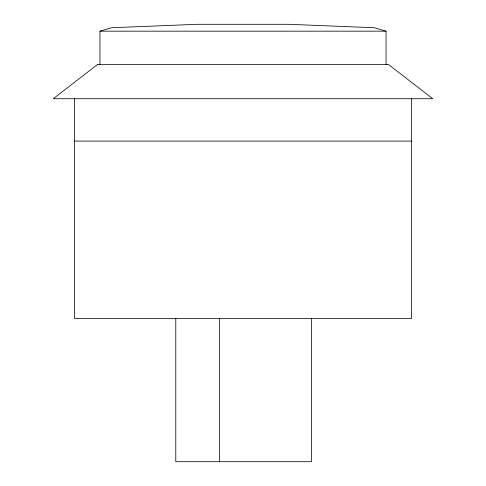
<?xml version="1.0" encoding="UTF-8"?>
<svg xmlns="http://www.w3.org/2000/svg" width="486" height="486" viewBox="0 0 486 486"><rect width="100%" height="100%" fill="white"/><g stroke="black" fill="none" stroke-linecap="round" stroke-linejoin="round"><path stroke-width="0.73" d="M99.958 64.498L99.958 31.171L111.683 27.732L197.438 24.3L288.562 24.3L374.317 27.732L386.042 31.171L386.042 64.498M99.958 31.171L386.042 31.171M74.595 141.092L411.405 141.092M411.405 98.725L411.405 318.573L74.595 318.573L74.595 98.725M311.453 318.573L311.453 461.7L175.786 461.7L175.786 318.573M219.49 318.573L219.49 461.7M97.65 64.377L53.266 98.725L432.734 98.725L388.35 64.377L97.65 64.377"/></g></svg>
